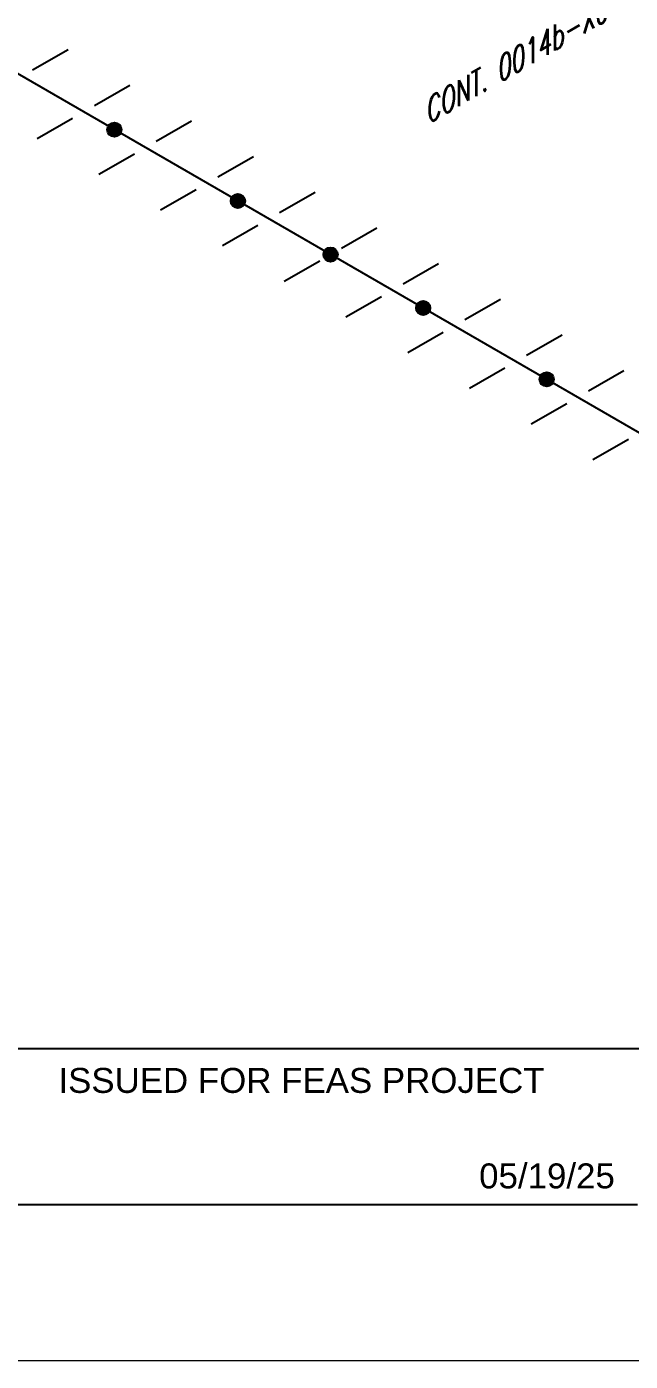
# Model space of a CAD drawing. Header units: inches. Extents: x 0 to 17.2, y 0 to 11.2.
# Drawn here: x 7.8 to 10.22, y 0.12 to 5.47 of the extents above; entities that cross this region are included whole.
import ezdxf
from ezdxf.enums import TextEntityAlignment as Align

# ---------------------------------------------------------------- set-up
doc = ezdxf.new("R2010")
doc.units = ezdxf.units.IN
doc.header["$MEASUREMENT"] = 0
for name, color, linetype in [('BORDER', 3, 'Continuous'), ('BORDERTEXT', 7, 'Continuous'), ('Continuation', 7, 'Continuous'), ('FITTINGS', 4, 'Continuous'), ('WELD POINTS', 41, 'Continuous')]:
    doc.layers.add(name, color=color, linetype=linetype)
doc.styles.add('FEASStandard', font='arial.ttf')
doc.styles.add('PART_Standard', font='romans', dxfattribs={"width": 0.8, "height": 0.09})

# ---------------------------------------------------------------- blocks, each defined once
blk = doc.blocks.new('4_SUPPORT_I-BEAM_30')
at = {"color": 0, "linetype": 'ByBlock', "lineweight": -2}
for p, q in [((-0.0435, 0.0251), (-0.1857, 0.1072)), ((0.1857, -0.1072), (0.0435, -0.0251))]:
    blk.add_line(p, q, dxfattribs=at)
blk = doc.blocks.new('2_WELD_SINGLE_00')
at = {"linetype": 'ByBlock', "lineweight": -2}
h = blk.add_hatch(color=0, dxfattribs=at)
edge = h.paths.add_edge_path()
edge.add_arc((0, 0), 0.0286, 0, 360)
at = {"color": 0, "linetype": 'ByBlock', "lineweight": -2}
blk.add_circle((0, 0), 0.0286, dxfattribs=at)
blk = doc.blocks.new('Border')
at = {"layer": 'BORDER', "const_width": 0.005}
blk.add_lwpolyline([(0.25, 0.25), (17.25, 0.25), (17.25, 11.25), (0.25, 11.25)], close=True, dxfattribs=at)
at = {"layer": 'BORDER', "const_width": 0.00833}
for points in [[(17.25, 1.5), (0.25, 1.5)], [(7.6336, 0.875), (10.375, 0.875)]]:
    blk.add_lwpolyline(points, dxfattribs=at)
blk = doc.blocks.new('1_Cont_30')
at = {"layer": 'Continuation', "style": 'PART_Standard', "oblique": 30, "width": 0.8}
blk.add_attdef('CONT', (0, 0), '', height=0.09, rotation=30, dxfattribs=at)

msp = doc.modelspace()

# ---------------------------------------------------------------- linework, layer by layer
msp.add_line((12.483, 2.5555), (2.0907, 8.5555))

# ---------------------------------------------------------------- block references
at = {"layer": 'BORDER'}
msp.add_blockref('Border', (-0.125, -0.125), dxfattribs=at)
at = {"layer": 'Continuation'}
msp.add_blockref('1_Cont_30', (9.4071, 5.0778), dxfattribs=at).add_auto_attribs({'CONT': 'CONT. 0014b-X001-010-04'})
at = {"layer": 'FITTINGS', "xscale": -1}
for p in [(7.7817, 5.2698), (8.0291, 5.127), (8.2766, 4.9841), (8.524, 4.8412), (8.7714, 4.6984), (9.0189, 4.5555), (9.2663, 4.4127), (9.5137, 4.2698), (9.7612, 4.127), (10.0086, 3.9841), (10.256, 3.8412)]:
    msp.add_blockref('4_SUPPORT_I-BEAM_30', p, dxfattribs=at)
at = {"layer": 'WELD POINTS'}
for p in [(8.1528, 5.0555), (8.6477, 4.7698), (9.0189, 4.5555), (9.39, 4.3412), (9.8849, 4.0555)]:
    msp.add_blockref('2_WELD_SINGLE_00', p, dxfattribs=at)

# ---------------------------------------------------------------- texts
at = {"layer": 'BORDERTEXT', "style": 'FEASStandard'}
msp.add_text('ISSUED FOR FEAS PROJECT', height=0.1, dxfattribs=at).set_placement((8.9026, 1.2476), align=Align.MIDDLE_CENTER)
msp.add_attdef('05/19/25', text='-', height=0.1, dxfattribs=at).set_placement((9.8862, 0.8651), align=Align.MIDDLE_CENTER)

doc.saveas('drawing.dxf')
